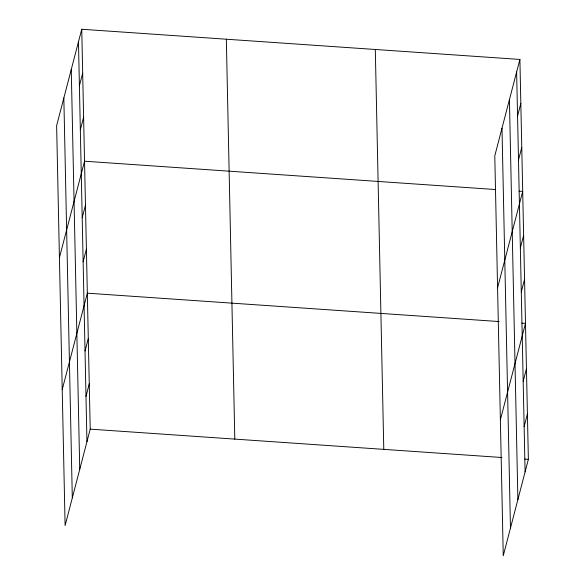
<?xml version="1.0" encoding="UTF-8"?>
<svg xmlns="http://www.w3.org/2000/svg" width="585" height="585" viewBox="0 0 585 585"><rect width="100%" height="100%" fill="white"/><g stroke="black" fill="none" stroke-linecap="round" stroke-linejoin="round"><path stroke-width="0.88" d="M81.746 29.25L56.628 125.665L65.103 525.557L90.214 429.141L81.746 29.25L519.897 59.443L528.372 459.335L503.254 555.75L494.786 155.859L519.897 59.443M79.399 85.805L82.675 73.235M80.335 129.79L83.611 117.227M59.429 257.627L84.54 161.211L495.415 189.525M82.2 217.766L85.468 205.203M83.129 261.758L86.404 249.188M62.222 389.595L87.333 293.18L499.115 321.553M85.022 351.066L88.298 338.496M85.98 396.389L89.256 383.818M517.557 115.998L520.833 103.435M518.485 159.99L521.761 147.42M497.579 287.827L522.697 191.412L519.056 191.156M520.35 247.967L523.626 235.397M521.286 291.952L524.555 279.381M500.372 419.789L525.491 323.373L521.849 323.125M523.18 381.259L526.449 368.696M524.138 426.582L527.407 414.012M90.214 429.141L501.996 457.514M524.73 459.086L528.372 459.335M516.628 72.013L525.096 471.905M509.418 99.684L517.893 499.568M501.988 128.188L510.464 528.079M375.307 49.484L383.782 449.368M226.336 39.217L234.804 439.101M78.47 41.82L86.946 441.704M71.26 69.491L79.736 469.375M63.838 97.995L72.306 497.886"/></g></svg>
